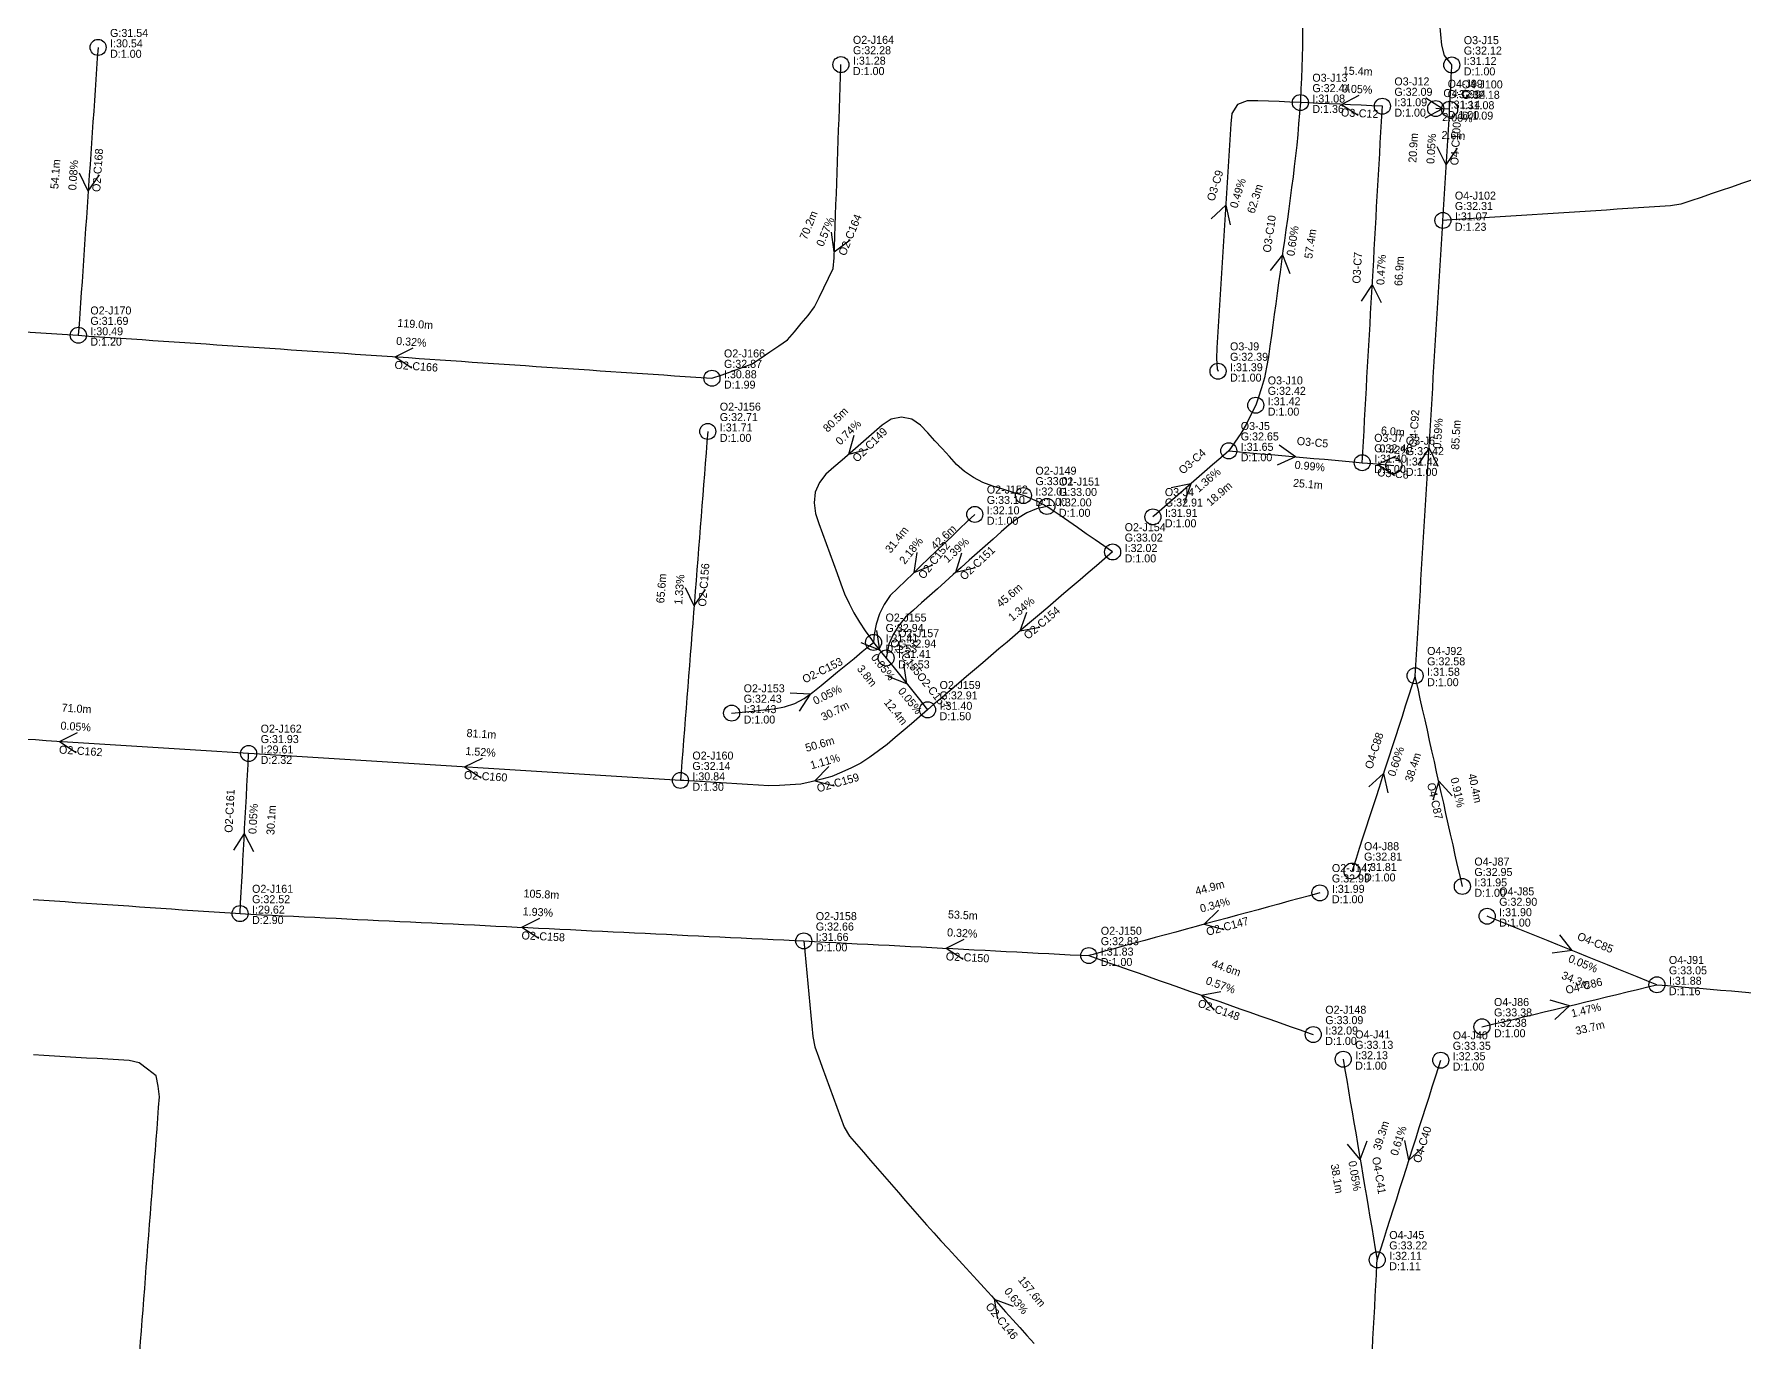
# Model space of a CAD drawing. Header units: metres. Extents: x 607160 to 610559, y 2613470 to 2618337.
# Drawn here: x 608459.9 to 608780.5, y 2616165 to 2616410.1 of the extents above; entities that cross this region are included whole.
import ezdxf

# ---------------------------------------------------------------- set-up
doc = ezdxf.new("R2010")
doc.units = ezdxf.units.M
for name, color, linetype in [('SW-DRAIN-LABELS', 3, 'Continuous'), ('SW-DRAIN-ORPHAN', 8, 'Continuous'), ('SW-DRAIN-SUB-02', 2, 'Continuous'), ('SW-DRAIN-SUB-03', 3, 'Continuous'), ('SW-DRAIN-SUB-04', 4, 'Continuous'), ('SW-JUNCTIONS', 7, 'Continuous')]:
    doc.layers.add(name, color=color, linetype=linetype)

msp = doc.modelspace()

# ---------------------------------------------------------------- linework, layer by layer
at = {"layer": 'SW-DRAIN-ORPHAN'}
for points in [[(608725.2, 2616396.09), (608725.3, 2616398.09), (608725.4, 2616400.09), (608725.49, 2616402.09), (608725.59, 2616404.09), (608725.6, 2616404.38)], [(608688.86, 2616340.63), (608687.96, 2616338.84), (608687.07, 2616337.05), (608686.05, 2616335.33), (608684.91, 2616333.69), (608683.8, 2616332.09)], [(608649.72, 2616321.68), (608647.94, 2616322.59), (608646.11, 2616323.39), (608645.32, 2616323.72)], [(608662.04, 2616313.14), (608660.4, 2616314.28), (608658.75, 2616315.42), (608657.11, 2616316.56), (608655.47, 2616317.7), (608653.82, 2616318.83), (608652.18, 2616319.97), (608650.53, 2616321.11), (608649.72, 2616321.68)]]:
    msp.add_lwpolyline(points, dxfattribs=at)
at = {"layer": 'SW-DRAIN-SUB-02'}
for p, q in [((608470.05, 2616380.71), (608468.4, 2616384.08)), ((608470.05, 2616380.71), (608472.14, 2616383.82)), ((608609.88, 2616369.36), (608609.38, 2616373.08)), ((608609.88, 2616369.36), (608612.85, 2616371.65)), ((608527.58, 2616349.71), (608530.94, 2616351.37)), ((608527.58, 2616349.71), (608530.69, 2616347.62)), ((608612.57, 2616331.44), (608613.58, 2616335.05)), ((608612.57, 2616331.44), (608616.21, 2616332.38)), ((608624.85, 2616309.32), (608625.4, 2616313.03)), ((608624.85, 2616309.32), (608628.34, 2616310.71)), ((608632.68, 2616309.37), (608633.76, 2616312.96)), ((608632.68, 2616309.37), (608636.33, 2616310.23)), ((608583.6, 2616303.04), (608581.98, 2616306.42)), ((608583.6, 2616303.04), (608585.72, 2616306.13)), ((608644.7, 2616298.36), (608645.96, 2616301.89)), ((608618.41, 2616294.75), (608617.83, 2616298.45)), ((608644.7, 2616298.36), (608648.39, 2616299.04)), ((608618.41, 2616294.75), (608614.91, 2616296.1)), ((608623.47, 2616288.43), (608622.91, 2616292.13)), ((608623.47, 2616288.43), (608619.98, 2616289.79)), ((608605.34, 2616286.48), (608601.6, 2616286.71)), ((608605.34, 2616286.48), (608603.27, 2616283.35)), ((608464.68, 2616277.63), (608468.04, 2616279.3)), ((608464.68, 2616277.63), (608467.81, 2616275.56)), ((608540.57, 2616272.87), (608543.93, 2616274.54)), ((608540.57, 2616272.87), (608543.7, 2616270.8)), ((608606.23, 2616270.26), (608608.83, 2616272.95)), ((608606.23, 2616270.26), (608609.86, 2616269.34)), ((608499.31, 2616260.39), (608497.27, 2616257.25)), ((608499.31, 2616260.39), (608501.01, 2616257.05)), ((608679.22, 2616243.4), (608681.87, 2616246.06)), ((608551.34, 2616242.83), (608554.67, 2616244.54)), ((608679.22, 2616243.4), (608682.85, 2616242.44)), ((608551.34, 2616242.83), (608554.49, 2616240.8)), ((608630.86, 2616238.9), (608634.2, 2616240.6)), ((608630.86, 2616238.9), (608634.01, 2616236.86)), ((608678.6, 2616230.13), (608682.29, 2616230.82)), ((608678.6, 2616230.13), (608681.05, 2616227.28)), ((608639.86, 2616173.17), (608643.37, 2616171.84)), ((608639.86, 2616173.17), (608640.46, 2616169.47))]:
    msp.add_line(p, q, dxfattribs=at)
for points in [[(608471.9, 2616407.68), (608471.9, 2616407.68), (608471.76, 2616405.68), (608471.63, 2616403.68), (608471.49, 2616401.69), (608471.35, 2616399.69), (608471.22, 2616397.7), (608471.08, 2616395.7), (608470.94, 2616393.71), (608470.81, 2616391.71), (608470.67, 2616389.72), (608470.53, 2616387.72), (608470.39, 2616385.73), (608470.26, 2616383.73), (608470.12, 2616381.74), (608469.98, 2616379.74), (608469.85, 2616377.75), (608469.71, 2616375.75), (608469.57, 2616373.76), (608469.44, 2616371.76), (608469.3, 2616369.76), (608469.16, 2616367.77), (608469.02, 2616365.77), (608468.89, 2616363.78), (608468.75, 2616361.78), (608468.61, 2616359.79), (608468.48, 2616357.79), (608468.34, 2616355.8), (608468.2, 2616353.74)], [(608586.95, 2616345.69), (608588.84, 2616346.36), (608590.72, 2616347.03), (608592.61, 2616347.7), (608594.48, 2616348.4), (608596.14, 2616349.51), (608597.8, 2616350.63), (608599.46, 2616351.75), (608601.12, 2616352.86), (608602.4, 2616354.39), (608603.69, 2616355.92), (608604.97, 2616357.46), (608606.18, 2616359.04), (608607.04, 2616360.84), (608607.91, 2616362.65), (608608.77, 2616364.45), (608609.64, 2616366.25), (608609.84, 2616368.22), (608609.91, 2616370.22), (608609.98, 2616372.22), (608610.05, 2616374.22), (608610.12, 2616376.22), (608610.19, 2616378.21), (608610.26, 2616380.21), (608610.33, 2616382.21), (608610.4, 2616384.21), (608610.47, 2616386.21), (608610.54, 2616388.21), (608610.61, 2616390.21), (608610.69, 2616392.21), (608610.76, 2616394.2), (608610.83, 2616396.2), (608610.9, 2616398.2), (608610.97, 2616400.2), (608611.04, 2616402.2), (608611.11, 2616404.2), (608611.12, 2616404.44)], [(608434.23, 2616355.98), (608436.22, 2616355.85), (608438.22, 2616355.72), (608440.21, 2616355.58), (608442.21, 2616355.45), (608444.2, 2616355.32), (608446.2, 2616355.19), (608448.2, 2616355.06), (608450.19, 2616354.93), (608452.19, 2616354.8), (608454.18, 2616354.66), (608456.18, 2616354.53), (608458.17, 2616354.4), (608460.17, 2616354.27), (608462.16, 2616354.14), (608464.16, 2616354.01), (608466.16, 2616353.87), (608468.2, 2616353.74)], [(608468.2, 2616353.74), (608470.19, 2616353.6), (608472.19, 2616353.47), (608474.18, 2616353.33), (608476.18, 2616353.2), (608478.17, 2616353.06), (608480.17, 2616352.93), (608482.17, 2616352.79), (608484.16, 2616352.66), (608486.16, 2616352.52), (608488.15, 2616352.39), (608490.15, 2616352.25), (608492.14, 2616352.12), (608494.14, 2616351.98), (608496.13, 2616351.85), (608498.13, 2616351.71), (608500.12, 2616351.58), (608502.12, 2616351.44), (608504.12, 2616351.31), (608506.11, 2616351.17), (608508.11, 2616351.03), (608510.1, 2616350.9), (608512.1, 2616350.76), (608514.09, 2616350.63), (608516.09, 2616350.49), (608518.08, 2616350.36), (608520.08, 2616350.22), (608522.07, 2616350.09), (608524.07, 2616349.95), (608526.06, 2616349.82), (608528.06, 2616349.68), (608530.06, 2616349.55), (608532.05, 2616349.41), (608534.05, 2616349.28), (608536.04, 2616349.14), (608538.04, 2616349.01), (608540.03, 2616348.87), (608542.03, 2616348.73), (608544.02, 2616348.6), (608546.02, 2616348.46), (608548.01, 2616348.33), (608550.01, 2616348.19), (608552.01, 2616348.06), (608554, 2616347.92), (608556, 2616347.79), (608557.99, 2616347.65), (608559.99, 2616347.52), (608561.98, 2616347.38), (608563.98, 2616347.25), (608565.97, 2616347.11), (608567.97, 2616346.98), (608569.96, 2616346.84), (608571.96, 2616346.71), (608573.95, 2616346.57), (608575.95, 2616346.44), (608577.95, 2616346.3), (608579.94, 2616346.16), (608581.94, 2616346.03), (608583.93, 2616345.89), (608585.93, 2616345.76), (608586.95, 2616345.69)], [(608645.32, 2616323.72), (608643.4, 2616324.31), (608641.49, 2616324.89), (608639.58, 2616325.47), (608637.71, 2616326.19), (608635.94, 2616327.11), (608634.3, 2616328.24), (608632.8, 2616329.56), (608631.45, 2616331.04), (608630.1, 2616332.51), (608628.74, 2616333.98), (608627.39, 2616335.46), (608626.04, 2616336.93), (608624.39, 2616338.03), (608622.45, 2616338.42), (608620.51, 2616338.04), (608618.86, 2616336.91), (608617.35, 2616335.6), (608615.84, 2616334.29), (608614.34, 2616332.98), (608612.83, 2616331.66), (608611.32, 2616330.35), (608609.81, 2616329.04), (608608.3, 2616327.72), (608607.08, 2616326.15), (608606.32, 2616324.32), (608606.08, 2616322.34), (608606.38, 2616320.38), (608606.99, 2616318.48), (608607.67, 2616316.6), (608608.36, 2616314.72), (608609.04, 2616312.84), (608609.72, 2616310.96), (608610.41, 2616309.08), (608611.09, 2616307.2), (608611.79, 2616305.33), (608612.65, 2616303.52), (608613.55, 2616301.74), (608614.57, 2616300.02), (608615.67, 2616298.35), (608616.85, 2616296.74), (608617.23, 2616296.21)], [(608586.17, 2616335.72), (608586.17, 2616335.72), (608586.01, 2616333.73), (608585.86, 2616331.73), (608585.7, 2616329.74), (608585.54, 2616327.74), (608585.39, 2616325.75), (608585.23, 2616323.76), (608585.07, 2616321.76), (608584.91, 2616319.77), (608584.76, 2616317.78), (608584.6, 2616315.78), (608584.44, 2616313.79), (608584.29, 2616311.79), (608584.13, 2616309.8), (608583.97, 2616307.81), (608583.82, 2616305.81), (608583.66, 2616303.82), (608583.5, 2616301.82), (608583.35, 2616299.83), (608583.19, 2616297.84), (608583.03, 2616295.84), (608582.88, 2616293.85), (608582.72, 2616291.86), (608582.56, 2616289.86), (608582.41, 2616287.87), (608582.25, 2616285.87), (608582.09, 2616283.88), (608581.94, 2616281.89), (608581.78, 2616279.89), (608581.62, 2616277.9), (608581.46, 2616275.9), (608581.31, 2616273.91), (608581.15, 2616271.92), (608581.03, 2616270.35)], [(608636.21, 2616320.19), (608634.76, 2616318.84), (608633.32, 2616317.45), (608631.88, 2616316.07), (608630.43, 2616314.68), (608628.99, 2616313.3), (608627.55, 2616311.91), (608626.11, 2616310.53), (608624.66, 2616309.14), (608623.22, 2616307.75), (608621.78, 2616306.37), (608620.37, 2616304.96), (608619.22, 2616303.32), (608618.34, 2616301.53), (608617.71, 2616299.63), (608617.36, 2616297.67), (608617.23, 2616296.21)], [(608649.72, 2616321.68), (608647.78, 2616321.2), (608645.93, 2616320.45), (608644.21, 2616319.44), (608642.62, 2616318.23), (608641.13, 2616316.9), (608639.64, 2616315.57), (608638.14, 2616314.24), (608636.65, 2616312.91), (608635.16, 2616311.58), (608633.67, 2616310.25), (608632.17, 2616308.92), (608630.68, 2616307.58), (608629.19, 2616306.25), (608627.69, 2616304.92), (608626.2, 2616303.59), (608624.71, 2616302.26), (608623.22, 2616300.93), (608621.96, 2616299.38), (608620.92, 2616297.69), (608620.12, 2616295.86), (608619.71, 2616293.9), (608619.59, 2616293.28)], [(608662.04, 2616313.14), (608660.52, 2616311.84), (608659, 2616310.55), (608657.48, 2616309.25), (608655.95, 2616307.95), (608654.43, 2616306.65), (608652.91, 2616305.36), (608651.39, 2616304.06), (608649.87, 2616302.76), (608648.35, 2616301.46), (608646.82, 2616300.17), (608645.3, 2616298.87), (608643.78, 2616297.57), (608642.26, 2616296.27), (608640.74, 2616294.98), (608639.21, 2616293.68), (608637.69, 2616292.38), (608636.17, 2616291.08), (608634.65, 2616289.79), (608633.13, 2616288.49), (608631.6, 2616287.19), (608630.08, 2616285.89), (608628.56, 2616284.6), (608627.36, 2616283.57)], [(608590.64, 2616282.95), (608592.63, 2616283.15), (608594.62, 2616283.35), (608596.61, 2616283.55), (608598.6, 2616283.75), (608600.57, 2616284.11), (608602.46, 2616284.75), (608604.23, 2616285.68), (608605.85, 2616286.85), (608607.39, 2616288.12), (608608.94, 2616289.39), (608610.48, 2616290.66), (608612.03, 2616291.93), (608613.57, 2616293.2), (608615.12, 2616294.47), (608616.66, 2616295.74), (608617.23, 2616296.21)], [(608617.23, 2616296.21), (608618.48, 2616294.65), (608619.59, 2616293.28)], [(608619.59, 2616293.28), (608620.84, 2616291.72), (608622.09, 2616290.16), (608623.34, 2616288.6), (608624.59, 2616287.04), (608625.84, 2616285.48), (608627.09, 2616283.91), (608627.36, 2616283.57)], [(608627.36, 2616283.57), (608625.84, 2616282.27), (608624.33, 2616280.97), (608622.81, 2616279.66), (608621.29, 2616278.36), (608619.78, 2616277.05), (608618.18, 2616275.86), (608616.53, 2616274.73), (608614.88, 2616273.6), (608613.1, 2616272.7), (608611.27, 2616271.89), (608609.44, 2616271.09), (608607.51, 2616270.56), (608605.57, 2616270.1), (608603.62, 2616269.65), (608601.63, 2616269.51), (608599.63, 2616269.42), (608597.63, 2616269.34), (608595.64, 2616269.45), (608593.64, 2616269.57), (608591.64, 2616269.69), (608589.65, 2616269.82), (608587.65, 2616269.94), (608585.65, 2616270.06), (608583.66, 2616270.19), (608581.66, 2616270.31), (608581.03, 2616270.35)], [(608500.12, 2616275.39), (608498.12, 2616275.52), (608496.12, 2616275.65), (608494.13, 2616275.77), (608492.13, 2616275.9), (608490.14, 2616276.02), (608488.14, 2616276.15), (608486.14, 2616276.28), (608484.15, 2616276.4), (608482.15, 2616276.53), (608480.16, 2616276.66), (608478.16, 2616276.78), (608476.16, 2616276.91), (608474.17, 2616277.03), (608472.17, 2616277.16), (608470.17, 2616277.29), (608468.18, 2616277.41), (608466.18, 2616277.54), (608464.19, 2616277.66), (608462.19, 2616277.79), (608460.19, 2616277.92), (608458.2, 2616278.04)], [(608498.51, 2616245.39), (608498.62, 2616247.38), (608498.73, 2616249.38), (608498.83, 2616251.38), (608498.94, 2616253.37), (608499.05, 2616255.37), (608499.15, 2616257.37), (608499.26, 2616259.37), (608499.37, 2616261.36), (608499.47, 2616263.36), (608499.58, 2616265.36), (608499.69, 2616267.35), (608499.79, 2616269.35), (608499.9, 2616271.35), (608500.01, 2616273.35), (608500.12, 2616275.39)], [(608581.03, 2616270.35), (608579.03, 2616270.47), (608577.04, 2616270.6), (608575.04, 2616270.72), (608573.04, 2616270.85), (608571.05, 2616270.97), (608569.05, 2616271.1), (608567.06, 2616271.22), (608565.06, 2616271.35), (608563.06, 2616271.47), (608561.07, 2616271.59), (608559.07, 2616271.72), (608557.07, 2616271.84), (608555.08, 2616271.97), (608553.08, 2616272.09), (608551.09, 2616272.22), (608549.09, 2616272.34), (608547.09, 2616272.47), (608545.1, 2616272.59), (608543.1, 2616272.71), (608541.11, 2616272.84), (608539.11, 2616272.96), (608537.11, 2616273.09), (608535.12, 2616273.21), (608533.12, 2616273.34), (608531.12, 2616273.46), (608529.13, 2616273.59), (608527.13, 2616273.71), (608525.14, 2616273.83), (608523.14, 2616273.96), (608521.14, 2616274.08), (608519.15, 2616274.21), (608517.15, 2616274.33), (608515.16, 2616274.46), (608513.16, 2616274.58), (608511.16, 2616274.71), (608509.17, 2616274.83), (608507.17, 2616274.95), (608505.18, 2616275.08), (608503.18, 2616275.2), (608501.18, 2616275.33), (608500.12, 2616275.39)], [(608700.88, 2616249.28), (608698.95, 2616248.75), (608697.02, 2616248.23), (608695.09, 2616247.7), (608693.16, 2616247.18), (608691.23, 2616246.66), (608689.3, 2616246.13), (608687.37, 2616245.61), (608685.44, 2616245.09), (608683.51, 2616244.56), (608681.58, 2616244.04), (608679.65, 2616243.52), (608677.72, 2616242.99), (608675.79, 2616242.47), (608673.86, 2616241.94), (608671.93, 2616241.42), (608670, 2616240.9), (608668.07, 2616240.37), (608666.14, 2616239.85), (608664.21, 2616239.33), (608662.28, 2616238.8), (608660.35, 2616238.28), (608658.42, 2616237.76), (608657.57, 2616237.53)], [(608459.72, 2616248.05), (608461.72, 2616247.91), (608463.71, 2616247.77), (608465.71, 2616247.64), (608467.7, 2616247.5), (608469.7, 2616247.36), (608471.69, 2616247.23), (608473.69, 2616247.09), (608475.68, 2616246.95), (608477.68, 2616246.82), (608479.67, 2616246.68), (608481.67, 2616246.54), (608483.66, 2616246.41), (608485.66, 2616246.27), (608487.65, 2616246.13), (608489.65, 2616245.99), (608491.65, 2616245.86), (608493.64, 2616245.72), (608495.64, 2616245.58), (608497.63, 2616245.45), (608498.51, 2616245.39)], [(608498.51, 2616245.39), (608500.51, 2616245.29), (608502.51, 2616245.19), (608504.51, 2616245.1), (608506.5, 2616245), (608508.5, 2616244.9), (608510.5, 2616244.81), (608512.5, 2616244.71), (608514.49, 2616244.61), (608516.49, 2616244.52), (608518.49, 2616244.42), (608520.49, 2616244.32), (608522.48, 2616244.23), (608524.48, 2616244.13), (608526.48, 2616244.03), (608528.48, 2616243.94), (608530.48, 2616243.84), (608532.47, 2616243.74), (608534.47, 2616243.65), (608536.47, 2616243.55), (608538.47, 2616243.45), (608540.46, 2616243.36), (608542.46, 2616243.26), (608544.46, 2616243.16), (608546.46, 2616243.07), (608548.45, 2616242.97), (608550.45, 2616242.87), (608552.45, 2616242.77), (608554.45, 2616242.68), (608556.45, 2616242.58), (608558.44, 2616242.48), (608560.44, 2616242.39), (608562.44, 2616242.29), (608564.44, 2616242.19), (608566.43, 2616242.1), (608568.43, 2616242), (608570.43, 2616241.9), (608572.43, 2616241.81), (608574.42, 2616241.71), (608576.42, 2616241.61), (608578.42, 2616241.52), (608580.42, 2616241.42), (608582.41, 2616241.32), (608584.41, 2616241.23), (608586.41, 2616241.13), (608588.41, 2616241.03), (608590.41, 2616240.94), (608592.4, 2616240.84), (608594.4, 2616240.74), (608596.4, 2616240.65), (608598.4, 2616240.55), (608600.39, 2616240.45), (608602.39, 2616240.36), (608604.16, 2616240.27)], [(608604.16, 2616240.27), (608604.35, 2616238.28), (608604.53, 2616236.29), (608604.72, 2616234.3), (608604.91, 2616232.31), (608605.09, 2616230.32), (608605.28, 2616228.32), (608605.47, 2616226.33), (608605.65, 2616224.34), (608605.84, 2616222.35), (608606.25, 2616220.41), (608606.94, 2616218.53), (608607.62, 2616216.65), (608608.31, 2616214.77), (608608.99, 2616212.89), (608609.68, 2616211.02), (608610.37, 2616209.14), (608611.05, 2616207.26), (608611.74, 2616205.38), (608612.73, 2616203.68), (608614.04, 2616202.17), (608615.36, 2616200.67), (608616.67, 2616199.16), (608617.98, 2616197.65), (608619.3, 2616196.14), (608620.61, 2616194.63), (608621.92, 2616193.12), (608623.24, 2616191.61), (608624.55, 2616190.1), (608625.86, 2616188.6), (608627.17, 2616187.09), (608628.5, 2616185.59), (608629.85, 2616184.12), (608631.21, 2616182.64), (608632.56, 2616181.17), (608633.91, 2616179.7), (608635.27, 2616178.23), (608636.62, 2616176.75), (608637.97, 2616175.28), (608639.31, 2616173.79), (608640.64, 2616172.3), (608641.97, 2616170.81), (608643.31, 2616169.32), (608644.64, 2616167.83), (608645.98, 2616166.34), (608647.31, 2616164.85)], [(608604.16, 2616240.27), (608606.16, 2616240.17), (608608.16, 2616240.07), (608610.15, 2616239.96), (608612.15, 2616239.86), (608614.15, 2616239.76), (608616.15, 2616239.66), (608618.14, 2616239.55), (608620.14, 2616239.45), (608622.14, 2616239.35), (608624.13, 2616239.24), (608626.13, 2616239.14), (608628.13, 2616239.04), (608630.13, 2616238.94), (608632.12, 2616238.83), (608634.12, 2616238.73), (608636.12, 2616238.63), (608638.12, 2616238.53), (608640.11, 2616238.42), (608642.11, 2616238.32), (608644.11, 2616238.22), (608646.11, 2616238.11), (608648.1, 2616238.01), (608650.1, 2616237.91), (608652.1, 2616237.81), (608654.1, 2616237.7), (608656.09, 2616237.6), (608657.57, 2616237.53)], [(608657.57, 2616237.53), (608659.46, 2616236.86), (608661.34, 2616236.2), (608663.23, 2616235.54), (608665.12, 2616234.87), (608667, 2616234.21), (608668.89, 2616233.55), (608670.78, 2616232.88), (608672.66, 2616232.22), (608674.55, 2616231.56), (608676.44, 2616230.89), (608678.32, 2616230.23), (608680.21, 2616229.57), (608682.1, 2616228.9), (608683.98, 2616228.24), (608685.87, 2616227.58), (608687.76, 2616226.91), (608689.64, 2616226.25), (608691.53, 2616225.59), (608693.42, 2616224.92), (608695.3, 2616224.26), (608697.19, 2616223.6), (608699.08, 2616222.93), (608699.64, 2616222.74)], [(608479.71, 2616163.22), (608479.87, 2616165.21), (608480.02, 2616167.2), (608480.17, 2616169.2), (608480.33, 2616171.19), (608480.48, 2616173.19), (608480.64, 2616175.18), (608480.79, 2616177.17), (608480.94, 2616179.17), (608481.1, 2616181.16), (608481.25, 2616183.16), (608481.41, 2616185.15), (608481.56, 2616187.14), (608481.71, 2616189.14), (608481.87, 2616191.13), (608482.02, 2616193.13), (608482.18, 2616195.12), (608482.33, 2616197.12), (608482.48, 2616199.11), (608482.64, 2616201.1), (608482.79, 2616203.1), (608482.95, 2616205.09), (608483.1, 2616207.09), (608483.25, 2616209.08), (608483.41, 2616211.07), (608483.16, 2616213.05), (608482.76, 2616214.97), (608481.19, 2616216.22), (608479.63, 2616217.46), (608477.73, 2616217.85), (608475.74, 2616217.97), (608473.74, 2616218.1), (608471.75, 2616218.22), (608469.75, 2616218.34), (608467.75, 2616218.46), (608465.76, 2616218.58), (608463.76, 2616218.7), (608461.76, 2616218.83), (608459.77, 2616218.95)]]:
    msp.add_lwpolyline(points, dxfattribs=at)
at = {"layer": 'SW-DRAIN-SUB-03'}
for p, q in [((608704.9, 2616396.99), (608708.23, 2616398.72)), ((608704.9, 2616396.99), (608708.07, 2616394.98)), ((608683.23, 2616378.09), (608680.49, 2616375.53)), ((608683.23, 2616378.09), (608684.07, 2616374.43)), ((608693.87, 2616368.83), (608691.54, 2616365.89)), ((608693.87, 2616368.83), (608695.25, 2616365.34)), ((608710.7, 2616363.26), (608708.64, 2616360.12)), ((608710.7, 2616363.26), (608712.39, 2616359.91)), ((608696.3, 2616330.98), (608693.24, 2616333.14)), ((608696.3, 2616330.98), (608692.9, 2616329.4)), ((608711.77, 2616329.6), (608715.17, 2616331.18)), ((608711.77, 2616329.6), (608714.84, 2616327.44)), ((608676.69, 2616325.9), (608673.01, 2616325.18)), ((608676.69, 2616325.9), (608675.47, 2616322.36))]:
    msp.add_line(p, q, dxfattribs=at)
for points in [[(608697.94, 2616435.9), (608697.91, 2616433.9), (608697.89, 2616431.9), (608697.86, 2616429.9), (608697.84, 2616427.9), (608697.81, 2616425.9), (608697.79, 2616423.9), (608697.76, 2616421.9), (608697.74, 2616419.9), (608697.71, 2616417.9), (608697.69, 2616415.9), (608697.66, 2616413.9), (608697.64, 2616411.9), (608697.62, 2616409.9), (608697.6, 2616407.9), (608697.58, 2616405.9), (608697.52, 2616403.9), (608697.43, 2616401.9), (608697.33, 2616399.9), (608697.24, 2616397.91), (608697.22, 2616397.34)], [(608710.76, 2616435.47), (608711.05, 2616433.5), (608711.86, 2616431.69), (608713.16, 2616430.18), (608714.71, 2616428.93), (608716.3, 2616427.72), (608717.87, 2616426.48), (608719.33, 2616425.11), (608720.55, 2616423.54), (608721.58, 2616421.84), (608722.31, 2616419.97), (608722.72, 2616418.03), (608722.98, 2616416.04), (608723.15, 2616414.05), (608723.31, 2616412.06), (608723.48, 2616410.06), (608723.65, 2616408.07), (608724.19, 2616406.16), (608725.4, 2616404.59), (608725.6, 2616404.38)], [(608697.22, 2616397.34), (608695.22, 2616397.42), (608693.22, 2616397.51), (608691.22, 2616397.6), (608689.22, 2616397.69), (608687.23, 2616397.69), (608685.41, 2616396.97), (608684.4, 2616395.32), (608684.19, 2616393.33), (608684.06, 2616391.33), (608683.94, 2616389.34), (608683.81, 2616387.34), (608683.69, 2616385.34), (608683.56, 2616383.35), (608683.44, 2616381.35), (608683.31, 2616379.36), (608683.19, 2616377.36), (608683.06, 2616375.36), (608682.94, 2616373.37), (608682.81, 2616371.37), (608682.69, 2616369.38), (608682.56, 2616367.38), (608682.44, 2616365.38), (608682.31, 2616363.39), (608682.19, 2616361.39), (608682.06, 2616359.4), (608681.94, 2616357.4), (608681.81, 2616355.4), (608681.69, 2616353.41), (608681.56, 2616351.41), (608681.49, 2616349.41), (608681.65, 2616347.43), (608681.79, 2616347.01)], [(608697.22, 2616397.34), (608697.05, 2616395.34), (608696.89, 2616393.35), (608696.73, 2616391.36), (608696.54, 2616389.37), (608696.31, 2616387.38), (608696.08, 2616385.39), (608695.85, 2616383.41), (608695.59, 2616381.42), (608695.32, 2616379.44), (608695.05, 2616377.46), (608694.78, 2616375.48), (608694.51, 2616373.5), (608694.23, 2616371.51), (608693.96, 2616369.53), (608693.69, 2616367.55), (608693.42, 2616365.57), (608693.15, 2616363.59), (608692.88, 2616361.61), (608692.61, 2616359.63), (608692.33, 2616357.64), (608692.06, 2616355.66), (608691.79, 2616353.68), (608691.52, 2616351.7), (608691.23, 2616349.72), (608690.87, 2616347.75), (608690.51, 2616345.79), (608689.94, 2616343.87), (608689.31, 2616341.98), (608688.86, 2616340.63)], [(608712.59, 2616396.65), (608710.59, 2616396.74), (608708.6, 2616396.83), (608706.6, 2616396.92), (608704.6, 2616397.01), (608702.6, 2616397.1), (608700.6, 2616397.19), (608698.61, 2616397.27), (608697.22, 2616397.34)], [(608708.81, 2616329.87), (608708.92, 2616331.86), (608709.03, 2616333.86), (608709.15, 2616335.86), (608709.26, 2616337.85), (608709.37, 2616339.85), (608709.49, 2616341.85), (608709.6, 2616343.85), (608709.71, 2616345.84), (608709.83, 2616347.84), (608709.94, 2616349.84), (608710.05, 2616351.83), (608710.17, 2616353.83), (608710.28, 2616355.83), (608710.39, 2616357.82), (608710.5, 2616359.82), (608710.62, 2616361.82), (608710.73, 2616363.81), (608710.84, 2616365.81), (608710.96, 2616367.81), (608711.07, 2616369.8), (608711.18, 2616371.8), (608711.3, 2616373.8), (608711.41, 2616375.79), (608711.52, 2616377.79), (608711.64, 2616379.79), (608711.75, 2616381.78), (608711.86, 2616383.78), (608711.98, 2616385.78), (608712.09, 2616387.77), (608712.2, 2616389.77), (608712.32, 2616391.77), (608712.43, 2616393.76), (608712.54, 2616395.76), (608712.59, 2616396.65)], [(608683.8, 2616332.09), (608682.29, 2616330.78), (608680.78, 2616329.47), (608679.28, 2616328.15), (608677.77, 2616326.84), (608676.26, 2616325.53), (608674.75, 2616324.21), (608673.24, 2616322.9), (608671.74, 2616321.59), (608670.23, 2616320.27), (608669.58, 2616319.71)], [(608683.8, 2616332.09), (608685.79, 2616331.92), (608687.78, 2616331.74), (608689.78, 2616331.56), (608691.77, 2616331.38), (608693.76, 2616331.21), (608695.75, 2616331.03), (608697.75, 2616330.85), (608699.74, 2616330.68), (608701.73, 2616330.5), (608703.72, 2616330.32), (608705.71, 2616330.14), (608707.71, 2616329.97), (608708.81, 2616329.87)], [(608708.81, 2616329.87), (608710.8, 2616329.69), (608712.79, 2616329.51), (608714.74, 2616329.34)]]:
    msp.add_lwpolyline(points, dxfattribs=at)
at = {"layer": 'SW-DRAIN-SUB-04'}
for p, q in [((608723.89, 2616396.15), (608720.73, 2616398.17)), ((608723.89, 2616396.15), (608720.57, 2616394.42)), ((608724.57, 2616385.68), (608722.89, 2616389.03)), ((608724.57, 2616385.68), (608726.64, 2616388.8)), ((608721.33, 2616332.6), (608719.26, 2616329.47)), ((608721.33, 2616332.6), (608723.01, 2616329.25)), ((608712.82, 2616271.66), (608710.03, 2616269.15)), ((608712.82, 2616271.66), (608713.6, 2616267.99)), ((608723.15, 2616270.22), (608722.04, 2616266.64)), ((608723.15, 2616270.22), (608725.69, 2616267.46)), ((608748.13, 2616238.49), (608745.82, 2616241.44)), ((608748.13, 2616238.49), (608744.42, 2616237.97)), ((608747.65, 2616228.12), (608744.05, 2616229.18)), ((608747.65, 2616228.12), (608744.93, 2616225.54)), ((608708.44, 2616199.32), (608706.04, 2616202.2)), ((608708.44, 2616199.32), (608709.74, 2616202.83)), ((608717.58, 2616199.23), (608716.78, 2616202.89)), ((608717.58, 2616199.23), (608720.35, 2616201.76))]:
    msp.add_line(p, q, dxfattribs=at)
for points in [[(608725.2, 2616396.09), (608723.21, 2616396.18), (608722.58, 2616396.21)], [(608723.93, 2616375.26), (608724.05, 2616377.25), (608724.17, 2616379.25), (608724.3, 2616381.25), (608724.42, 2616383.24), (608724.54, 2616385.24), (608724.66, 2616387.23), (608724.78, 2616389.23), (608724.91, 2616391.23), (608725.03, 2616393.22), (608725.15, 2616395.22), (608725.2, 2616396.09)], [(608781.79, 2616382.8), (608779.9, 2616382.16), (608778.01, 2616381.51), (608776.11, 2616380.87), (608774.22, 2616380.23), (608772.33, 2616379.58), (608770.43, 2616378.94), (608768.54, 2616378.3), (608766.58, 2616377.97), (608764.59, 2616377.85), (608762.59, 2616377.72), (608760.59, 2616377.59), (608758.6, 2616377.47), (608756.6, 2616377.34), (608754.61, 2616377.21), (608752.61, 2616377.08), (608750.61, 2616376.96), (608748.62, 2616376.83), (608746.62, 2616376.7), (608744.63, 2616376.58), (608742.63, 2616376.45), (608740.64, 2616376.32), (608738.64, 2616376.19), (608736.64, 2616376.07), (608734.65, 2616375.94), (608732.65, 2616375.81), (608730.66, 2616375.69), (608728.66, 2616375.56), (608726.66, 2616375.43), (608724.67, 2616375.3), (608723.93, 2616375.26)], [(608718.73, 2616289.95), (608718.86, 2616291.94), (608718.98, 2616293.94), (608719.1, 2616295.94), (608719.22, 2616297.93), (608719.34, 2616299.93), (608719.46, 2616301.92), (608719.59, 2616303.92), (608719.71, 2616305.92), (608719.83, 2616307.91), (608719.95, 2616309.91), (608720.07, 2616311.91), (608720.19, 2616313.9), (608720.31, 2616315.9), (608720.44, 2616317.89), (608720.56, 2616319.89), (608720.68, 2616321.89), (608720.8, 2616323.88), (608720.92, 2616325.88), (608721.04, 2616327.88), (608721.17, 2616329.87), (608721.29, 2616331.87), (608721.41, 2616333.87), (608721.53, 2616335.86), (608721.65, 2616337.86), (608721.77, 2616339.85), (608721.9, 2616341.85), (608722.02, 2616343.85), (608722.14, 2616345.84), (608722.26, 2616347.84), (608722.38, 2616349.84), (608722.5, 2616351.83), (608722.63, 2616353.83), (608722.75, 2616355.82), (608722.87, 2616357.82), (608722.99, 2616359.82), (608723.11, 2616361.81), (608723.23, 2616363.81), (608723.36, 2616365.81), (608723.48, 2616367.8), (608723.6, 2616369.8), (608723.72, 2616371.79), (608723.84, 2616373.79), (608723.93, 2616375.26)], [(608718.73, 2616289.95), (608718.12, 2616288.04), (608717.5, 2616286.14), (608716.89, 2616284.24), (608716.27, 2616282.34), (608715.66, 2616280.43), (608715.04, 2616278.53), (608714.42, 2616276.63), (608713.81, 2616274.72), (608713.19, 2616272.82), (608712.58, 2616270.92), (608711.96, 2616269.02), (608711.35, 2616267.11), (608710.73, 2616265.21), (608710.11, 2616263.31), (608709.5, 2616261.4), (608708.88, 2616259.5), (608708.27, 2616257.6), (608707.65, 2616255.7), (608707.03, 2616253.79), (608706.9, 2616253.37)], [(608727.58, 2616250.49), (608727.14, 2616252.45), (608726.7, 2616254.4), (608726.26, 2616256.35), (608725.83, 2616258.3), (608725.39, 2616260.25), (608724.95, 2616262.2), (608724.51, 2616264.15), (608724.08, 2616266.11), (608723.64, 2616268.06), (608723.2, 2616270.01), (608722.76, 2616271.96), (608722.33, 2616273.91), (608721.89, 2616275.86), (608721.45, 2616277.82), (608721.02, 2616279.77), (608720.58, 2616281.72), (608720.14, 2616283.67), (608719.7, 2616285.62), (608719.27, 2616287.57), (608718.83, 2616289.53), (608718.73, 2616289.95)], [(608764.04, 2616232.06), (608762.18, 2616232.81), (608760.33, 2616233.56), (608758.47, 2616234.31), (608756.62, 2616235.06), (608754.76, 2616235.81), (608752.91, 2616236.56), (608751.05, 2616237.31), (608749.2, 2616238.06), (608747.35, 2616238.81), (608745.49, 2616239.56), (608743.64, 2616240.3), (608741.78, 2616241.05), (608739.93, 2616241.8), (608738.07, 2616242.55), (608736.22, 2616243.3), (608734.37, 2616244.05), (608732.51, 2616244.8), (608732.23, 2616244.91)], [(608731.26, 2616224.18), (608733.21, 2616224.65), (608735.15, 2616225.11), (608737.09, 2616225.58), (608739.04, 2616226.05), (608740.98, 2616226.52), (608742.93, 2616226.99), (608744.87, 2616227.45), (608746.82, 2616227.92), (608748.76, 2616228.39), (608750.71, 2616228.86), (608752.65, 2616229.32), (608754.59, 2616229.79), (608756.54, 2616230.26), (608758.48, 2616230.73), (608760.43, 2616231.2), (608762.37, 2616231.66), (608764.04, 2616232.06)], [(608764.04, 2616232.06), (608766.03, 2616231.9), (608768.02, 2616231.73), (608770.01, 2616231.57), (608772.01, 2616231.4), (608774, 2616231.23), (608775.99, 2616231.07), (608777.99, 2616230.9), (608779.98, 2616230.74), (608781.97, 2616230.57)], [(608705.25, 2616218.11), (608705.58, 2616216.13), (608705.91, 2616214.16), (608706.25, 2616212.19), (608706.58, 2616210.22), (608706.92, 2616208.25), (608707.25, 2616206.27), (608707.59, 2616204.3), (608707.92, 2616202.33), (608708.26, 2616200.36), (608708.59, 2616198.39), (608708.93, 2616196.42), (608709.26, 2616194.44), (608709.6, 2616192.47), (608709.93, 2616190.5), (608710.27, 2616188.53), (608710.6, 2616186.56), (608710.94, 2616184.58), (608711.27, 2616182.61), (608711.63, 2616180.53)], [(608711.63, 2616180.53), (608712.23, 2616182.43), (608712.84, 2616184.34), (608713.45, 2616186.24), (608714.05, 2616188.15), (608714.66, 2616190.06), (608715.27, 2616191.96), (608715.87, 2616193.87), (608716.48, 2616195.77), (608717.09, 2616197.68), (608717.69, 2616199.58), (608718.3, 2616201.49), (608718.91, 2616203.4), (608719.51, 2616205.3), (608720.12, 2616207.21), (608720.73, 2616209.11), (608721.33, 2616211.02), (608721.94, 2616212.92), (608722.55, 2616214.83), (608723.15, 2616216.74), (608723.53, 2616217.93)], [(608710.72, 2616163.76), (608710.83, 2616165.75), (608710.94, 2616167.75), (608711.04, 2616169.75), (608711.15, 2616171.75), (608711.26, 2616173.74), (608711.37, 2616175.74), (608711.47, 2616177.74), (608711.58, 2616179.73), (608711.63, 2616180.53)]]:
    msp.add_lwpolyline(points, dxfattribs=at)
at = {"layer": 'SW-JUNCTIONS'}
for centre in [(608471.9, 2616407.68), (608611.12, 2616404.44), (608725.6, 2616404.38), (608697.22, 2616397.34), (608712.59, 2616396.65), (608722.58, 2616396.21), (608725.2, 2616396.09), (608723.93, 2616375.26), (608468.2, 2616353.74), (608586.95, 2616345.69), (608681.79, 2616347.01), (608688.86, 2616340.63), (608586.17, 2616335.72), (608683.8, 2616332.09), (608708.81, 2616329.87), (608714.74, 2616329.34), (608645.32, 2616323.72), (608649.72, 2616321.68), (608636.21, 2616320.19), (608669.58, 2616319.71), (608662.04, 2616313.14), (608617.23, 2616296.21), (608619.59, 2616293.28), (608718.73, 2616289.95), (608627.36, 2616283.57), (608590.64, 2616282.95), (608500.12, 2616275.39), (608581.03, 2616270.35), (608706.9, 2616253.37), (608700.88, 2616249.28), (608727.58, 2616250.49), (608498.51, 2616245.39), (608732.23, 2616244.91), (608604.16, 2616240.27), (608657.57, 2616237.53), (608764.04, 2616232.06), (608699.64, 2616222.74), (608731.26, 2616224.18), (608705.25, 2616218.11), (608723.53, 2616217.93), (608711.63, 2616180.53)]:
    msp.add_circle(centre, 1.5, dxfattribs=at)

# ---------------------------------------------------------------- texts
at = {"layer": 'SW-DRAIN-LABELS', "color": 7}
for s, p in [('G:31.54', (608474.15, 2616409.63)), ('O2-J164', (608613.37, 2616408.34)), ('O3-J15', (608727.85, 2616408.28)), ('G:32.28', (608613.37, 2616406.39)), ('G:32.12', (608727.85, 2616406.33)), ('O3-J13', (608699.47, 2616401.24)), ('G:32.44', (608699.47, 2616399.29)), ('O3-J12', (608714.84, 2616400.55)), ('G:32.09', (608714.84, 2616398.6)), ('O4-J99', (608724.83, 2616400.11)), ('O4-J100', (608727.45, 2616399.99)), ('G:32.14', (608724.83, 2616398.16)), ('G:32.18', (608727.45, 2616398.04)), ('O4-J102', (608726.18, 2616379.16)), ('G:32.31', (608726.18, 2616377.21)), ('O2-J170', (608470.45, 2616357.64)), ('G:31.69', (608470.45, 2616355.69)), ('O3-J9', (608684.04, 2616350.91)), ('O2-J166', (608589.2, 2616349.59)), ('G:32.87', (608589.2, 2616347.64)), ('G:32.39', (608684.04, 2616348.96)), ('O3-J10', (608691.11, 2616344.53)), ('G:32.42', (608691.11, 2616342.58)), ('O2-J156', (608588.42, 2616339.62)), ('G:32.71', (608588.42, 2616337.67)), ('O3-J5', (608686.05, 2616335.99)), ('G:32.65', (608686.05, 2616334.04)), ('O3-J7', (608711.06, 2616333.77)), ('G:32.40', (608711.06, 2616331.82)), ('O3-J6', (608716.99, 2616333.24)), ('G:32.42', (608716.99, 2616331.29)), ('O2-J149', (608647.57, 2616327.62)), ('G:33.01', (608647.57, 2616325.67)), ('O2-J151', (608651.97, 2616325.58)), ('O2-J152', (608638.46, 2616324.09)), ('G:33.10', (608638.46, 2616322.14)), ('G:33.00', (608651.97, 2616323.63)), ('O3-J4', (608671.83, 2616323.61)), ('G:32.91', (608671.83, 2616321.66)), ('O2-J154', (608664.29, 2616317.04)), ('G:33.02', (608664.29, 2616315.09)), ('O2-J155', (608619.48, 2616300.11)), ('G:32.94', (608619.48, 2616298.16)), ('O2-J157', (608621.84, 2616297.18)), ('G:32.94', (608621.84, 2616295.23)), ('O4-J92', (608720.98, 2616293.85)), ('G:32.58', (608720.98, 2616291.9)), ('O2-J153', (608592.89, 2616286.85)), ('O2-J159', (608629.61, 2616287.47)), ('G:32.43', (608592.89, 2616284.9)), ('G:32.91', (608629.61, 2616285.52)), ('O2-J162', (608502.37, 2616279.29)), ('G:31.93', (608502.37, 2616277.34)), ('O2-J160', (608583.28, 2616274.25)), ('G:32.14', (608583.28, 2616272.3)), ('O4-J88', (608709.15, 2616257.27)), ('G:32.81', (608709.15, 2616255.32)), ('O4-J87', (608729.83, 2616254.39)), ('O2-J147', (608703.13, 2616253.18)), ('G:32.99', (608703.13, 2616251.23)), ('G:32.95', (608729.83, 2616252.44)), ('O2-J161', (608500.76, 2616249.29)), ('O4-J85', (608734.48, 2616248.81)), ('G:32.52', (608500.76, 2616247.34)), ('G:32.90', (608734.48, 2616246.86)), ('O2-J158', (608606.41, 2616244.17)), ('G:32.66', (608606.41, 2616242.22)), ('O2-J150', (608659.82, 2616241.43)), ('G:32.83', (608659.82, 2616239.48)), ('O4-J91', (608766.29, 2616235.96)), ('G:33.05', (608766.29, 2616234.01)), ('O2-J148', (608701.89, 2616226.64)), ('O4-J86', (608733.51, 2616228.08)), ('G:33.38', (608733.51, 2616226.13)), ('G:33.09', (608701.89, 2616224.69)), ('O4-J41', (608707.5, 2616222.01)), ('G:33.13', (608707.5, 2616220.06)), ('O4-J40', (608725.78, 2616221.83)), ('G:33.35', (608725.78, 2616219.88)), ('O4-J45', (608713.88, 2616184.43)), ('G:33.22', (608713.88, 2616182.48))]:
    msp.add_text(s, height=1.5, dxfattribs=at).set_placement(p)
at = {"layer": 'SW-DRAIN-LABELS', "color": 6}
for s, p in [('D:1.00', (608474.15, 2616405.73)), ('D:1.00', (608613.37, 2616402.49)), ('D:1.00', (608727.85, 2616402.43)), ('D:1.36', (608699.47, 2616395.39)), ('D:1.00', (608714.84, 2616394.7)), ('D:1.00', (608724.83, 2616394.26)), ('D:1.09', (608727.45, 2616394.14)), ('D:1.23', (608726.18, 2616373.31)), ('D:1.20', (608470.45, 2616351.79)), ('D:1.00', (608684.04, 2616345.06)), ('D:1.99', (608589.2, 2616343.74)), ('D:1.00', (608691.11, 2616338.68)), ('D:1.00', (608588.42, 2616333.77)), ('D:1.00', (608686.05, 2616330.14)), ('D:1.00', (608711.06, 2616327.92)), ('D:1.00', (608716.99, 2616327.39)), ('D:1.00', (608647.57, 2616321.77)), ('D:1.00', (608651.97, 2616319.73)), ('D:1.00', (608638.46, 2616318.24)), ('D:1.00', (608671.83, 2616317.76)), ('D:1.00', (608664.29, 2616311.19)), ('D:1.53', (608619.48, 2616294.26)), ('D:1.53', (608621.84, 2616291.33)), ('D:1.00', (608720.98, 2616288)), ('D:1.00', (608592.89, 2616281)), ('D:1.50', (608629.61, 2616281.62)), ('D:2.32', (608502.37, 2616273.44)), ('D:1.30', (608583.28, 2616268.4)), ('D:1.00', (608709.15, 2616251.42)), ('D:1.00', (608729.83, 2616248.54)), ('D:1.00', (608703.13, 2616247.33)), ('D:2.90', (608500.76, 2616243.44)), ('D:1.00', (608734.48, 2616242.96)), ('D:1.00', (608606.41, 2616238.32)), ('D:1.00', (608659.82, 2616235.58)), ('D:1.16', (608766.29, 2616230.11)), ('D:1.00', (608733.51, 2616222.23)), ('D:1.00', (608701.89, 2616220.79)), ('D:1.00', (608707.5, 2616216.16)), ('D:1.00', (608725.78, 2616215.98)), ('D:1.11', (608713.88, 2616178.58))]:
    msp.add_text(s, height=1.5, dxfattribs=at).set_placement(p)
at = {"layer": 'SW-DRAIN-LABELS', "color": 4}
for s, p in [('I:30.54', (608474.15, 2616407.68)), ('I:31.28', (608613.37, 2616404.44)), ('I:31.12', (608727.85, 2616404.38)), ('I:31.08', (608699.47, 2616397.34)), ('I:31.09', (608714.84, 2616396.65)), ('I:31.14', (608724.83, 2616396.21)), ('I:31.08', (608727.45, 2616396.09)), ('I:31.07', (608726.18, 2616375.26)), ('I:30.49', (608470.45, 2616353.74)), ('I:30.88', (608589.2, 2616345.69)), ('I:31.39', (608684.04, 2616347.01)), ('I:31.42', (608691.11, 2616340.63)), ('I:31.71', (608588.42, 2616335.72)), ('I:31.65', (608686.05, 2616332.09)), ('I:31.40', (608711.06, 2616329.87)), ('I:31.42', (608716.99, 2616329.34)), ('I:32.01', (608647.57, 2616323.72)), ('I:32.00', (608651.97, 2616321.68)), ('I:32.10', (608638.46, 2616320.19)), ('I:31.91', (608671.83, 2616319.71)), ('I:32.02', (608664.29, 2616313.14)), ('I:31.41', (608619.48, 2616296.21)), ('I:31.41', (608621.84, 2616293.28)), ('I:31.58', (608720.98, 2616289.95)), ('I:31.40', (608629.61, 2616283.57)), ('I:31.43', (608592.89, 2616282.95)), ('I:29.61', (608502.37, 2616275.39)), ('I:30.84', (608583.28, 2616270.35)), ('I:31.81', (608709.15, 2616253.37)), ('I:31.99', (608703.13, 2616249.28)), ('I:31.95', (608729.83, 2616250.49)), ('I:29.62', (608500.76, 2616245.39)), ('I:31.90', (608734.48, 2616244.91)), ('I:31.66', (608606.41, 2616240.27)), ('I:31.83', (608659.82, 2616237.53)), ('I:31.88', (608766.29, 2616232.06)), ('I:32.09', (608701.89, 2616222.74)), ('I:32.38', (608733.51, 2616224.18)), ('I:32.13', (608707.5, 2616218.11)), ('I:32.35', (608725.78, 2616217.93)), ('I:32.11', (608713.88, 2616180.53))]:
    msp.add_text(s, height=1.5, dxfattribs=at).set_placement(p)
at = {"layer": 'SW-DRAIN-LABELS', "color": 2}
for s, rotation, p in [('15.4m', -2.5413, (608705.15, 2616402.61)), ('0.05%', -2.5413, (608705, 2616399.24)), ('2.06%', -2.5387, (608723.79, 2616393.9)), ('20.9m', 86.5057, (608718.95, 2616386.02)), ('0.05%', 86.5057, (608722.32, 2616385.81)), ('2.6m', -2.5387, (608723.64, 2616390.53)), ('54.1m', 86.0713, (608464.44, 2616381.09)), ('0.08%', 86.0713, (608467.8, 2616380.86)), ('0.49%', 72.9643, (608685.38, 2616377.43)), ('62.3m', 72.9643, (608688.61, 2616376.44)), ('70.2m', 67.6428, (608604.68, 2616371.5)), ('0.57%', 67.6428, (608607.8, 2616370.22)), ('0.60%', 81.6154, (608696.09, 2616368.5)), ('57.4m', 81.6154, (608699.43, 2616368.01)), ('0.47%', 86.756, (608712.95, 2616363.13)), ('66.9m', 86.756, (608716.32, 2616362.94)), ('119.0m', -3.8783, (608527.96, 2616355.33)), ('0.32%', -3.8783, (608527.73, 2616351.96)), ('80.5m', 44.4084, (608608.64, 2616335.46)), ('0.74%', 44.4084, (608611, 2616333.05)), ('6.0m', -5.1218, (608712.27, 2616335.2)), ('0.59%', 86.5137, (608723.58, 2616332.47)), ('85.5m', 86.5137, (608726.95, 2616332.26)), ('0.32%', -5.1218, (608711.97, 2616331.84)), ('0.99%', -5.0897, (608696.1, 2616328.74)), ('1.36%', 41.0588, (608678.17, 2616324.21)), ('25.1m', -5.0897, (608695.8, 2616325.38)), ('18.9m', 41.0588, (608680.39, 2616321.66)), ('31.4m', 51.6358, (608620.44, 2616312.81)), ('42.6m', 43.2982, (608628.83, 2616313.47)), ('2.18%', 51.6358, (608623.09, 2616310.72)), ('1.39%', 43.2982, (608631.14, 2616311.01)), ('65.6m', 85.503, (608577.99, 2616303.48)), ('1.33%', 85.503, (608581.36, 2616303.21)), ('45.6m', 40.4484, (608641.05, 2616302.64)), ('1.34%', 40.4484, (608643.24, 2616300.07)), ('3.8m', -51.157, (608614.03, 2616291.22)), ('0.05%', -51.157, (608616.65, 2616293.33)), ('0.05%', 26.517, (608606.35, 2616284.47)), ('71.0m', -3.6152, (608465.04, 2616283.25)), ('30.7m', 26.517, (608607.85, 2616281.45)), ('12.4m', -51.3159, (608619.08, 2616284.91)), ('0.05%', -51.3159, (608621.72, 2616287.02)), ('0.05%', -3.6152, (608464.83, 2616279.88)), ('81.1m', -3.5672, (608540.92, 2616278.49)), ('50.6m', 15.929, (608604.68, 2616275.67)), ('1.52%', -3.5672, (608540.71, 2616275.12)), ('1.11%', 15.929, (608605.61, 2616272.42)), ('0.60%', 72.0696, (608714.96, 2616270.97)), ('38.4m', 72.0696, (608718.17, 2616269.93)), ('0.91%', -77.3677, (608725.35, 2616270.71)), ('40.4m', -77.3677, (608728.64, 2616271.45)), ('0.05%', 86.9437, (608501.56, 2616260.27)), ('30.1m', 86.9437, (608504.93, 2616260.09)), ('105.8m', -2.7715, (608551.61, 2616248.45)), ('44.9m', 15.1784, (608677.75, 2616248.83)), ('1.93%', -2.7715, (608551.45, 2616245.08)), ('0.34%', 15.1784, (608678.64, 2616245.57)), ('53.5m', -2.9437, (608631.15, 2616244.52)), ('0.32%', -2.9437, (608630.98, 2616241.15)), ('44.6m', -19.3674, (608680.47, 2616235.44)), ('0.05%', -21.9991, (608747.29, 2616236.4)), ('0.57%', -19.3674, (608679.35, 2616232.25)), ('34.3m', -21.9991, (608746.02, 2616233.27)), ('1.47%', 13.5272, (608748.17, 2616225.93)), ('33.7m', 13.5272, (608748.96, 2616222.65)), ('39.3m', 72.3382, (608712.22, 2616200.94)), ('0.61%', 72.3382, (608715.44, 2616199.91)), ('38.1m', -80.364, (608702.89, 2616198.37)), ('0.05%', -80.364, (608706.22, 2616198.94)), ('157.6m', -50.8264, (608644.22, 2616176.72)), ('0.63%', -50.8264, (608641.61, 2616174.59))]:
    msp.add_text(s, height=1.5, rotation=rotation, dxfattribs=at).set_placement(p)
at = {"layer": 'SW-DRAIN-LABELS', "color": 3}
for s, rotation, p in [('O4-C99', -2.5387, (608723.99, 2616398.4)), ('O3-C12', -2.5413, (608704.8, 2616394.75)), ('O4-C100', 86.5057, (608726.81, 2616385.54)), ('O2-C168', 86.0713, (608472.29, 2616380.55)), ('O3-C9', 72.9643, (608681.08, 2616378.75)), ('O2-C164', 67.6428, (608611.96, 2616368.5)), ('O3-C10', 81.6154, (608691.64, 2616369.16)), ('O3-C7', 86.756, (608708.45, 2616363.39)), ('O2-C166', -3.8783, (608527.42, 2616347.47)), ('O4-C92', 86.5137, (608719.09, 2616332.74)), ('O2-C149', 44.4084, (608614.15, 2616329.84)), ('O3-C5', -5.0897, (608696.5, 2616333.22)), ('O3-C4', 41.0588, (608675.21, 2616327.6)), ('O3-C6', -5.1218, (608711.57, 2616327.36)), ('O2-C152', 51.6358, (608626.62, 2616307.93)), ('O2-C151', 43.2982, (608634.23, 2616307.73)), ('O2-C156', 85.503, (608585.84, 2616302.86)), ('O2-C154', 40.4484, (608646.16, 2616296.65)), ('O2-C155', -51.157, (608620.16, 2616296.16)), ('O2-C153', 26.517, (608604.34, 2616288.49)), ('O2-C157', -51.3159, (608625.23, 2616289.83)), ('O4-C88', 72.0696, (608710.68, 2616272.35)), ('O2-C162', -3.6152, (608464.54, 2616275.39)), ('O2-C160', -3.5672, (608540.43, 2616270.63)), ('O2-C161', 86.9437, (608497.07, 2616260.51)), ('O2-C159', 15.929, (608606.84, 2616268.09)), ('O4-C87', -77.3677, (608720.96, 2616269.73)), ('O2-C147', 15.1784, (608679.81, 2616241.23)), ('O2-C158', -2.7715, (608551.23, 2616240.58)), ('O4-C85', -21.9991, (608748.97, 2616240.58)), ('O2-C150', -2.9437, (608630.75, 2616236.65)), ('O4-C86', 13.5272, (608747.12, 2616230.31)), ('O2-C148', -19.3674, (608677.86, 2616228.01)), ('O4-C40', 72.3382, (608719.72, 2616198.55)), ('O4-C41', -80.364, (608710.65, 2616199.69)), ('O2-C146', -50.8264, (608638.12, 2616171.75))]:
    msp.add_text(s, height=1.5, rotation=rotation, dxfattribs=at).set_placement(p)

doc.saveas('drawing.dxf')
